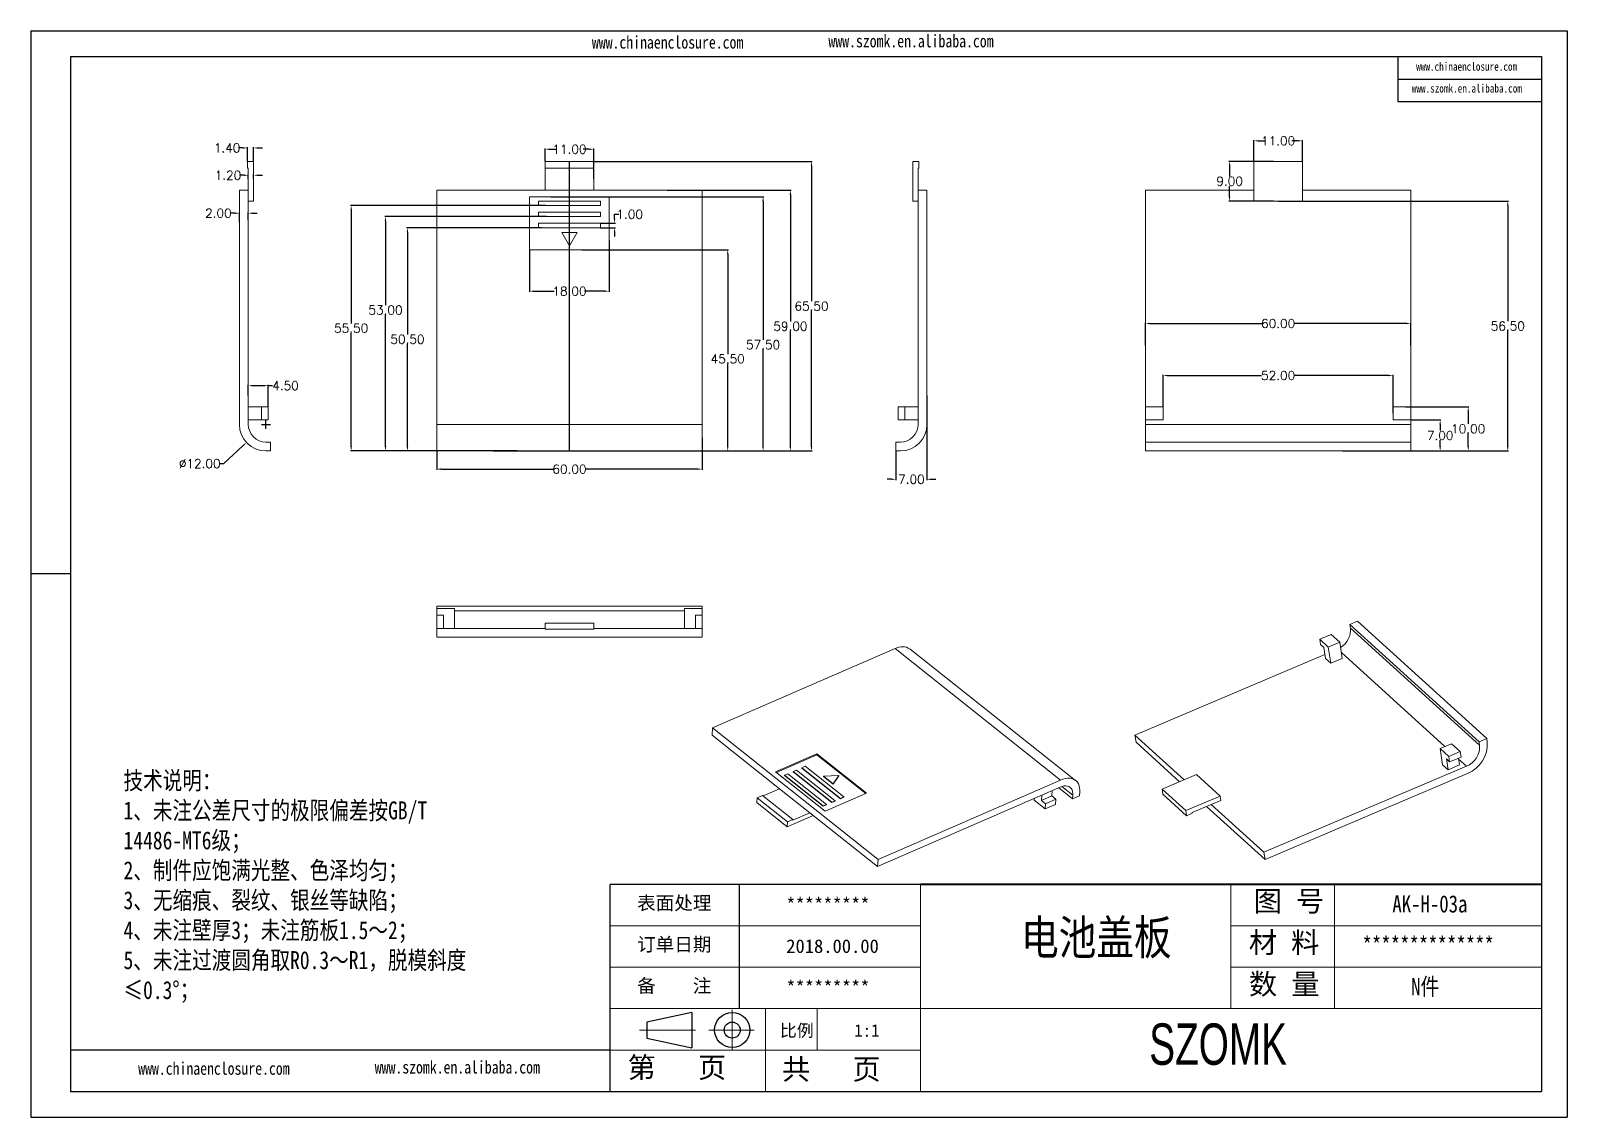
# Model space of a CAD drawing. Header units: inches. Extents: x 1209 to 2667, y 1126 to 1477.
# Drawn here: x 2319.7 to 2667.3, y 1125.7 to 1371.5 of the extents above; entities that cross this region are included whole.
import ezdxf

# ---------------------------------------------------------------- set-up
doc = ezdxf.new("R2010")
doc.units = ezdxf.units.IN
doc.header["$LTSCALE"] = 15
doc.linetypes.add('CENTER2', pattern=[28.575, 19.05, -3.175, 3.175, -3.175])
doc.linetypes.add('PHANTOM', pattern=[12.7, 6.35, -1.27, 1.27, -1.27, 1.27, -1.27])
doc.layers.add('文字', color=81, linetype='Continuous')
for name, color, linetype, lineweight in [('粗实线', 7, 'Continuous', 30), ('细实线', 3, 'Continuous', 9), ('细点划线', 2, 'CENTER2', 9)]:
    doc.layers.add(name, color=color, linetype=linetype, lineweight=lineweight)
doc.styles.get("Standard").update_dxf_attribs({"font": 'txt', "bigfont": 'gbcbig.shx'})
doc.styles.add('宋体', font='', dxfattribs={"width": 0.8, "height": 3.5})
doc.styles.add('长仿宋', font='', dxfattribs={"width": 0.7, "height": 4})
doc.styles.get('宋体').set_extended_font_data('SimSun')
doc.styles.get('长仿宋').set_extended_font_data('SimSun')
doc.dimstyles.new('2.5', dxfattribs={"dimtxt": 2, "dimasz": 1, "dimexe": 0.18, "dimexo": 0.0625, "dimgap": 0.09, "dimtad": 0, "dimtih": 1, "dimtoh": 1, "dimzin": 0, "dimdsep": 46, "dimtxsty": 'Standard', "dimcen": 1, "dimadec": 0, "dimazin": 2, "dimtfac": 1, "dimtofl": 0, "dimtmove": 0, "dimatfit": 3, "dimfxl": 0, "dimtolj": 1, "dimtzin": 0, "dimarcsym": 0})

# ---------------------------------------------------------------- blocks, each defined once
blk = doc.blocks.new('*D197')
at = {"color": 0, "lineweight": -2, "transparency": 16777216}
for p, q in [((2367.73, 1344.94), (2366.73, 1344.94)), ((2368.73, 1341.97), (2368.73, 1345.12)), ((2370.13, 1341.97), (2370.13, 1345.12)), ((2371.13, 1344.94), (2372.13, 1344.94))]:
    blk.add_line(p, q, dxfattribs=at)
at = {"color": 0, "transparency": 16777216}
for points in [[(2367.73, 1345.11), (2367.73, 1344.78), (2368.73, 1344.94)], [(2371.13, 1345.11), (2371.13, 1344.78), (2370.13, 1344.94)]]:
    blk.add_solid(points, dxfattribs=at)
at = {"layer": 'Defpoints', "color": 0, "transparency": 16777216}
for p in [(2368.73, 1344.94), (2368.73, 1341.91), (2370.13, 1341.91)]:
    blk.add_point(p, dxfattribs=at)
at = {"color": 0, "transparency": 16777216, "insert": (2364.14, 1344.94), "char_height": 2, "attachment_point": 5}
blk.add_mtext('\\A1;1.40', dxfattribs=at)
blk = doc.blocks.new('*D198')
at = {"color": 0, "lineweight": -2, "transparency": 16777216}
for p, q in [((2367.93, 1338.76), (2366.93, 1338.76)), ((2368.93, 1337.97), (2368.93, 1338.94)), ((2370.13, 1338.04), (2370.13, 1338.94)), ((2371.13, 1338.76), (2372.13, 1338.76))]:
    blk.add_line(p, q, dxfattribs=at)
at = {"color": 0, "transparency": 16777216}
for points in [[(2367.93, 1338.93), (2367.93, 1338.6), (2368.93, 1338.76)], [(2371.13, 1338.93), (2371.13, 1338.6), (2370.13, 1338.76)]]:
    blk.add_solid(points, dxfattribs=at)
at = {"layer": 'Defpoints', "color": 0, "transparency": 16777216}
for p in [(2368.93, 1338.76), (2368.93, 1337.91), (2370.13, 1337.97)]:
    blk.add_point(p, dxfattribs=at)
at = {"color": 0, "transparency": 16777216, "insert": (2364.34, 1338.76), "char_height": 2, "attachment_point": 5}
blk.add_mtext('\\A1;1.20', dxfattribs=at)
blk = doc.blocks.new('*D199')
at = {"color": 0, "lineweight": -2, "transparency": 16777216}
for p, q in [((2365.93, 1330.18), (2364.93, 1330.18)), ((2366.93, 1328.16), (2366.93, 1330.36)), ((2368.93, 1328.7), (2368.93, 1330.36)), ((2369.93, 1330.18), (2370.93, 1330.18))]:
    blk.add_line(p, q, dxfattribs=at)
at = {"color": 0, "transparency": 16777216}
for points in [[(2365.93, 1330.35), (2365.93, 1330.02), (2366.93, 1330.18)], [(2369.93, 1330.35), (2369.93, 1330.02), (2368.93, 1330.18)]]:
    blk.add_solid(points, dxfattribs=at)
at = {"layer": 'Defpoints', "color": 0, "transparency": 16777216}
for p in [(2366.93, 1330.18), (2366.93, 1328.1), (2368.93, 1328.64)]:
    blk.add_point(p, dxfattribs=at)
at = {"color": 0, "transparency": 16777216, "insert": (2362.17, 1330.18), "char_height": 2, "attachment_point": 5}
blk.add_mtext('\\A1;2.00', dxfattribs=at)
blk = doc.blocks.new('*D200')
at = {"color": 0, "lineweight": -2, "transparency": 16777216}
for p, q in [((2368.93, 1288.91), (2368.93, 1291.35)), ((2369.93, 1291.17), (2372.43, 1291.17)), ((2373.43, 1286.47), (2373.43, 1291.35)), ((2373.43, 1291.17), (2374.43, 1291.17))]:
    blk.add_line(p, q, dxfattribs=at)
at = {"color": 0, "transparency": 16777216}
for points in [[(2369.93, 1291.33), (2369.93, 1291), (2368.93, 1291.17)], [(2372.43, 1291.33), (2372.43, 1291), (2373.43, 1291.17)]]:
    blk.add_solid(points, dxfattribs=at)
at = {"layer": 'Defpoints', "color": 0, "transparency": 16777216}
for p in [(2368.93, 1291.17), (2368.93, 1288.84), (2373.43, 1286.41)]:
    blk.add_point(p, dxfattribs=at)
at = {"color": 0, "transparency": 16777216, "insert": (2377.35, 1291.17), "char_height": 2, "attachment_point": 5}
blk.add_mtext('\\A1;4.50', dxfattribs=at)
blk = doc.blocks.new('*D201')
at = {"color": 0, "lineweight": -2, "transparency": 16777216}
for p, q in [((2372.93, 1281.41), (2372.93, 1283.41)), ((2371.93, 1282.41), (2373.93, 1282.41)), ((2363.37, 1273.53), (2367.8, 1277.64)), ((2362.37, 1273.53), (2363.37, 1273.53))]:
    blk.add_line(p, q, dxfattribs=at)
at = {"color": 0, "transparency": 16777216}
blk.add_solid([(2367.69, 1277.76), (2367.91, 1277.52), (2368.53, 1278.32)], dxfattribs=at)
at = {"layer": 'Defpoints', "color": 0, "transparency": 16777216}
for p in [(2377.33, 1286.49), (2368.53, 1278.32)]:
    blk.add_point(p, dxfattribs=at)
at = {"color": 0, "transparency": 16777216, "insert": (2357.95, 1273.53), "char_height": 2, "attachment_point": 5}
blk.add_mtext('\\A1;∅12.00', dxfattribs=at)
blk = doc.blocks.new('*D202')
at = {"color": 0, "lineweight": -2, "transparency": 16777216}
for p, q in [((2463.67, 1335.41), (2491.76, 1335.41)), ((2491.58, 1334.41), (2491.58, 1305.68)), ((2491.58, 1277.41), (2491.58, 1303.5)), ((2463.67, 1276.41), (2491.76, 1276.41))]:
    blk.add_line(p, q, dxfattribs=at)
at = {"color": 0, "transparency": 16777216}
for points in [[(2491.41, 1334.41), (2491.74, 1334.41), (2491.58, 1335.41)], [(2491.41, 1277.41), (2491.74, 1277.41), (2491.58, 1276.41)]]:
    blk.add_solid(points, dxfattribs=at)
at = {"layer": 'Defpoints', "color": 0, "transparency": 16777216}
for p in [(2463.61, 1335.41), (2491.58, 1335.41), (2463.61, 1276.41)]:
    blk.add_point(p, dxfattribs=at)
at = {"color": 0, "transparency": 16777216, "insert": (2491.58, 1304.59), "char_height": 2, "attachment_point": 5}
blk.add_mtext('\\A1;59.00', dxfattribs=at)
blk = doc.blocks.new('*D203')
at = {"color": 0, "lineweight": -2, "transparency": 16777216}
for p, q in [((2447.15, 1341.91), (2496.54, 1341.91)), ((2496.36, 1340.91), (2496.36, 1310.25)), ((2496.36, 1277.41), (2496.36, 1308.07)), ((2452.05, 1276.41), (2496.54, 1276.41))]:
    blk.add_line(p, q, dxfattribs=at)
at = {"color": 0, "transparency": 16777216}
for points in [[(2496.19, 1340.91), (2496.53, 1340.91), (2496.36, 1341.91)], [(2496.19, 1277.41), (2496.53, 1277.41), (2496.36, 1276.41)]]:
    blk.add_solid(points, dxfattribs=at)
at = {"layer": 'Defpoints', "color": 0, "transparency": 16777216}
for p in [(2447.09, 1341.91), (2496.36, 1341.91), (2451.98, 1276.41)]:
    blk.add_point(p, dxfattribs=at)
at = {"color": 0, "transparency": 16777216, "insert": (2496.36, 1309.16), "char_height": 2, "attachment_point": 5}
blk.add_mtext('\\A1;65.50', dxfattribs=at)
blk = doc.blocks.new('*D204')
at = {"color": 0, "lineweight": -2, "transparency": 16777216}
for p, q in [((2444.41, 1321.91), (2477.58, 1321.91)), ((2477.4, 1320.91), (2477.4, 1298.31)), ((2477.4, 1277.41), (2477.4, 1296.13)), ((2444.41, 1276.41), (2477.58, 1276.41))]:
    blk.add_line(p, q, dxfattribs=at)
at = {"color": 0, "transparency": 16777216}
for points in [[(2477.24, 1320.91), (2477.57, 1320.91), (2477.4, 1321.91)], [(2477.24, 1277.41), (2477.57, 1277.41), (2477.4, 1276.41)]]:
    blk.add_solid(points, dxfattribs=at)
at = {"layer": 'Defpoints', "color": 0, "transparency": 16777216}
for p in [(2444.35, 1321.91), (2477.4, 1321.91), (2444.35, 1276.41)]:
    blk.add_point(p, dxfattribs=at)
at = {"color": 0, "transparency": 16777216, "insert": (2477.4, 1297.22), "char_height": 2, "attachment_point": 5}
blk.add_mtext('\\A1;45.50', dxfattribs=at)
blk = doc.blocks.new('*D205')
at = {"color": 0, "lineweight": -2, "transparency": 16777216}
for p, q in [((2437.4, 1333.91), (2485.58, 1333.91)), ((2485.4, 1332.91), (2485.4, 1301.53)), ((2485.4, 1277.41), (2485.4, 1299.35)), ((2424.39, 1276.41), (2485.58, 1276.41))]:
    blk.add_line(p, q, dxfattribs=at)
at = {"color": 0, "transparency": 16777216}
for points in [[(2485.23, 1332.91), (2485.57, 1332.91), (2485.4, 1333.91)], [(2485.23, 1277.41), (2485.57, 1277.41), (2485.4, 1276.41)]]:
    blk.add_solid(points, dxfattribs=at)
at = {"layer": 'Defpoints', "color": 0, "transparency": 16777216}
for p in [(2437.34, 1333.91), (2485.4, 1333.91), (2424.33, 1276.41)]:
    blk.add_point(p, dxfattribs=at)
at = {"color": 0, "transparency": 16777216, "insert": (2485.4, 1300.44), "char_height": 2, "attachment_point": 5}
blk.add_mtext('\\A1;57.50', dxfattribs=at)
blk = doc.blocks.new('*D206')
at = {"color": 0, "lineweight": -2, "transparency": 16777216}
for p, q in [((2575.93, 1286.47), (2575.93, 1293.64)), ((2576.93, 1293.46), (2598.17, 1293.46)), ((2626.93, 1293.46), (2605.68, 1293.46)), ((2627.93, 1284.97), (2627.93, 1293.64))]:
    blk.add_line(p, q, dxfattribs=at)
at = {"color": 0, "transparency": 16777216}
for points in [[(2576.93, 1293.62), (2576.93, 1293.29), (2575.93, 1293.46)], [(2626.93, 1293.62), (2626.93, 1293.29), (2627.93, 1293.46)]]:
    blk.add_solid(points, dxfattribs=at)
at = {"layer": 'Defpoints', "color": 0, "transparency": 16777216}
for p in [(2627.93, 1293.46), (2575.93, 1286.41), (2627.93, 1284.91)]:
    blk.add_point(p, dxfattribs=at)
at = {"color": 0, "transparency": 16777216, "insert": (2601.93, 1293.46), "char_height": 2, "attachment_point": 5}
blk.add_mtext('\\A1;52.00', dxfattribs=at)
blk = doc.blocks.new('*D207')
at = {"color": 0, "lineweight": -2, "transparency": 16777216}
for p, q in [((2571.93, 1300.24), (2571.93, 1305.41)), ((2572.93, 1305.23), (2598.34, 1305.23)), ((2630.93, 1305.23), (2605.52, 1305.23)), ((2631.93, 1300.24), (2631.93, 1305.41))]:
    blk.add_line(p, q, dxfattribs=at)
at = {"color": 0, "transparency": 16777216}
for points in [[(2572.93, 1305.39), (2572.93, 1305.06), (2571.93, 1305.23)], [(2630.93, 1305.39), (2630.93, 1305.06), (2631.93, 1305.23)]]:
    blk.add_solid(points, dxfattribs=at)
at = {"layer": 'Defpoints', "color": 0, "transparency": 16777216}
for p in [(2631.93, 1305.23), (2571.93, 1300.18), (2631.93, 1300.18)]:
    blk.add_point(p, dxfattribs=at)
at = {"color": 0, "transparency": 16777216, "insert": (2601.93, 1305.23), "char_height": 2, "attachment_point": 5}
blk.add_mtext('\\A1;60.00', dxfattribs=at)
blk = doc.blocks.new('*D208')
at = {"color": 0, "lineweight": -2, "transparency": 16777216}
for p, q in [((2631.99, 1283.41), (2638.77, 1283.41)), ((2638.59, 1282.41), (2638.59, 1281)), ((2630.99, 1276.41), (2638.77, 1276.41)), ((2638.59, 1277.41), (2638.59, 1278.82))]:
    blk.add_line(p, q, dxfattribs=at)
at = {"color": 0, "transparency": 16777216}
for points in [[(2638.42, 1282.41), (2638.76, 1282.41), (2638.59, 1283.41)], [(2638.42, 1277.41), (2638.76, 1277.41), (2638.59, 1276.41)]]:
    blk.add_solid(points, dxfattribs=at)
at = {"layer": 'Defpoints', "color": 0, "transparency": 16777216}
for p in [(2631.93, 1283.41), (2638.59, 1283.41), (2630.92, 1276.41)]:
    blk.add_point(p, dxfattribs=at)
at = {"color": 0, "transparency": 16777216, "insert": (2638.59, 1279.91), "char_height": 2, "attachment_point": 5}
blk.add_mtext('\\A1;7.00', dxfattribs=at)
blk = doc.blocks.new('*D209')
at = {"color": 0, "lineweight": -2, "transparency": 16777216}
for p, q in [((2630.75, 1286.41), (2645.11, 1286.41)), ((2644.93, 1285.41), (2644.93, 1282.5)), ((2644.93, 1277.41), (2644.93, 1280.32)), ((2629.92, 1276.41), (2645.11, 1276.41))]:
    blk.add_line(p, q, dxfattribs=at)
at = {"color": 0, "transparency": 16777216}
for points in [[(2644.77, 1285.41), (2645.1, 1285.41), (2644.93, 1286.41)], [(2644.77, 1277.41), (2645.1, 1277.41), (2644.93, 1276.41)]]:
    blk.add_solid(points, dxfattribs=at)
at = {"layer": 'Defpoints', "color": 0, "transparency": 16777216}
for p in [(2630.69, 1286.41), (2644.93, 1286.41), (2629.85, 1276.41)]:
    blk.add_point(p, dxfattribs=at)
at = {"color": 0, "transparency": 16777216, "insert": (2644.93, 1281.41), "char_height": 2, "attachment_point": 5}
blk.add_mtext('\\A1;10.00', dxfattribs=at)
blk = doc.blocks.new('*D210')
at = {"color": 0, "lineweight": -2, "transparency": 16777216}
for p, q in [((2601.99, 1332.91), (2654.07, 1332.91)), ((2653.89, 1331.91), (2653.89, 1305.75)), ((2653.89, 1277.41), (2653.89, 1303.57)), ((2616.48, 1276.41), (2654.07, 1276.41))]:
    blk.add_line(p, q, dxfattribs=at)
at = {"color": 0, "transparency": 16777216}
for points in [[(2653.72, 1331.91), (2654.06, 1331.91), (2653.89, 1332.91)], [(2653.72, 1277.41), (2654.06, 1277.41), (2653.89, 1276.41)]]:
    blk.add_solid(points, dxfattribs=at)
at = {"layer": 'Defpoints', "color": 0, "transparency": 16777216}
for p in [(2601.93, 1332.91), (2616.42, 1276.41), (2653.89, 1276.41)]:
    blk.add_point(p, dxfattribs=at)
at = {"color": 0, "transparency": 16777216, "insert": (2653.89, 1304.66), "char_height": 2, "attachment_point": 5}
blk.add_mtext('\\A1;56.50', dxfattribs=at)
blk = doc.blocks.new('*D211')
at = {"color": 0, "lineweight": -2, "transparency": 16777216}
for p, q in [((2436.09, 1341.97), (2436.09, 1344.83)), ((2437.09, 1344.65), (2438.5, 1344.65)), ((2446.09, 1344.65), (2444.68, 1344.65)), ((2447.09, 1337.97), (2447.09, 1344.83))]:
    blk.add_line(p, q, dxfattribs=at)
at = {"color": 0, "transparency": 16777216}
for points in [[(2437.09, 1344.82), (2437.09, 1344.48), (2436.09, 1344.65)], [(2446.09, 1344.82), (2446.09, 1344.48), (2447.09, 1344.65)]]:
    blk.add_solid(points, dxfattribs=at)
at = {"layer": 'Defpoints', "color": 0, "transparency": 16777216}
for p in [(2436.09, 1341.91), (2447.09, 1344.65), (2447.09, 1337.91)]:
    blk.add_point(p, dxfattribs=at)
at = {"color": 0, "transparency": 16777216, "insert": (2441.59, 1344.65), "char_height": 2, "attachment_point": 5}
blk.add_mtext('\\A1;11.00', dxfattribs=at)
blk = doc.blocks.new('*D212')
at = {"color": 0, "lineweight": -2, "transparency": 16777216}
for p, q in [((2522.47, 1288.97), (2522.47, 1269.8)), ((2515.47, 1276.34), (2515.47, 1269.8)), ((2514.47, 1269.98), (2513.47, 1269.98)), ((2523.47, 1269.98), (2524.47, 1269.98))]:
    blk.add_line(p, q, dxfattribs=at)
at = {"color": 0, "transparency": 16777216}
for points in [[(2514.47, 1270.15), (2514.47, 1269.82), (2515.47, 1269.98)], [(2523.47, 1270.15), (2523.47, 1269.82), (2522.47, 1269.98)]]:
    blk.add_solid(points, dxfattribs=at)
at = {"layer": 'Defpoints', "color": 0, "transparency": 16777216}
for p in [(2522.47, 1289.03), (2515.47, 1276.41), (2522.47, 1269.98)]:
    blk.add_point(p, dxfattribs=at)
at = {"color": 0, "transparency": 16777216, "insert": (2518.97, 1269.98), "char_height": 2, "attachment_point": 5}
blk.add_mtext('\\A1;7.00', dxfattribs=at)
blk = doc.blocks.new('*D213')
at = {"color": 0, "lineweight": -2, "transparency": 16777216}
for p, q in [((2432.59, 1321.84), (2432.59, 1312.36)), ((2450.59, 1324.01), (2450.59, 1312.36)), ((2433.59, 1312.54), (2438.16, 1312.54)), ((2449.59, 1312.54), (2445.01, 1312.54))]:
    blk.add_line(p, q, dxfattribs=at)
at = {"color": 0, "transparency": 16777216}
for points in [[(2433.59, 1312.71), (2433.59, 1312.37), (2432.59, 1312.54)], [(2449.59, 1312.71), (2449.59, 1312.37), (2450.59, 1312.54)]]:
    blk.add_solid(points, dxfattribs=at)
at = {"layer": 'Defpoints', "color": 0, "transparency": 16777216}
for p in [(2432.59, 1321.91), (2450.59, 1324.08), (2450.59, 1312.54)]:
    blk.add_point(p, dxfattribs=at)
at = {"color": 0, "transparency": 16777216, "insert": (2441.59, 1312.54), "char_height": 2, "attachment_point": 5}
blk.add_mtext('\\A1;18.00', dxfattribs=at)
blk = doc.blocks.new('*D214')
at = {"color": 0, "lineweight": -2, "transparency": 16777216}
for p, q in [((2471.59, 1279.34), (2471.59, 1272.11)), ((2411.59, 1276.34), (2411.59, 1272.11)), ((2412.59, 1272.29), (2438, 1272.29)), ((2470.59, 1272.29), (2445.18, 1272.29))]:
    blk.add_line(p, q, dxfattribs=at)
at = {"color": 0, "transparency": 16777216}
for points in [[(2412.59, 1272.46), (2412.59, 1272.12), (2411.59, 1272.29)], [(2470.59, 1272.46), (2470.59, 1272.12), (2471.59, 1272.29)]]:
    blk.add_solid(points, dxfattribs=at)
at = {"layer": 'Defpoints', "color": 0, "transparency": 16777216}
for p in [(2471.59, 1279.41), (2411.59, 1276.41), (2471.59, 1272.29)]:
    blk.add_point(p, dxfattribs=at)
at = {"color": 0, "transparency": 16777216, "insert": (2441.59, 1272.29), "char_height": 2, "attachment_point": 5}
blk.add_mtext('\\A1;60.00', dxfattribs=at)
blk = doc.blocks.new('*D215')
at = {"color": 0, "lineweight": -2, "transparency": 16777216}
for p, q in [((2435.24, 1326.91), (2404.76, 1326.91)), ((2404.94, 1325.91), (2404.94, 1302.75)), ((2404.94, 1277.41), (2404.94, 1300.57)), ((2421.94, 1276.41), (2404.76, 1276.41))]:
    blk.add_line(p, q, dxfattribs=at)
at = {"color": 0, "transparency": 16777216}
for points in [[(2404.77, 1325.91), (2405.11, 1325.91), (2404.94, 1326.91)], [(2404.77, 1277.41), (2405.11, 1277.41), (2404.94, 1276.41)]]:
    blk.add_solid(points, dxfattribs=at)
at = {"layer": 'Defpoints', "color": 0, "transparency": 16777216}
for p in [(2404.94, 1326.91), (2435.3, 1326.91), (2422, 1276.41)]:
    blk.add_point(p, dxfattribs=at)
at = {"color": 0, "transparency": 16777216, "insert": (2404.94, 1301.66), "char_height": 2, "attachment_point": 5}
blk.add_mtext('\\A1;50.50', dxfattribs=at)
blk = doc.blocks.new('*D216')
at = {"color": 0, "lineweight": -2, "transparency": 16777216}
for p, q in [((2436.38, 1329.41), (2399.79, 1329.41)), ((2399.97, 1328.41), (2399.97, 1309.37)), ((2399.97, 1277.41), (2399.97, 1307.19)), ((2427.05, 1276.41), (2399.79, 1276.41))]:
    blk.add_line(p, q, dxfattribs=at)
at = {"color": 0, "transparency": 16777216}
for points in [[(2399.8, 1328.41), (2400.14, 1328.41), (2399.97, 1329.41)], [(2399.8, 1277.41), (2400.14, 1277.41), (2399.97, 1276.41)]]:
    blk.add_solid(points, dxfattribs=at)
at = {"layer": 'Defpoints', "color": 0, "transparency": 16777216}
for p in [(2399.97, 1329.41), (2436.45, 1329.41), (2427.11, 1276.41)]:
    blk.add_point(p, dxfattribs=at)
at = {"color": 0, "transparency": 16777216, "insert": (2399.97, 1308.28), "char_height": 2, "attachment_point": 5}
blk.add_mtext('\\A1;53.00', dxfattribs=at)
blk = doc.blocks.new('*D217')
at = {"color": 0, "lineweight": -2, "transparency": 16777216}
for p, q in [((2436.18, 1331.91), (2392.03, 1331.91)), ((2392.21, 1330.91), (2392.21, 1305.25)), ((2392.21, 1277.41), (2392.21, 1303.07)), ((2429.76, 1276.41), (2392.03, 1276.41))]:
    blk.add_line(p, q, dxfattribs=at)
at = {"color": 0, "transparency": 16777216}
for points in [[(2392.04, 1330.91), (2392.38, 1330.91), (2392.21, 1331.91)], [(2392.04, 1277.41), (2392.38, 1277.41), (2392.21, 1276.41)]]:
    blk.add_solid(points, dxfattribs=at)
at = {"layer": 'Defpoints', "color": 0, "transparency": 16777216}
for p in [(2392.21, 1331.91), (2436.24, 1331.91), (2429.82, 1276.41)]:
    blk.add_point(p, dxfattribs=at)
at = {"color": 0, "transparency": 16777216, "insert": (2392.21, 1304.16), "char_height": 2, "attachment_point": 5}
blk.add_mtext('\\A1;55.50', dxfattribs=at)
blk = doc.blocks.new('*D218')
at = {"color": 0, "lineweight": -2, "transparency": 16777216}
for p, q in [((2451.8, 1328.91), (2451.8, 1329.94)), ((2451.8, 1329.94), (2452.8, 1329.94)), ((2448.65, 1327.91), (2451.98, 1327.91)), ((2448.65, 1326.91), (2451.98, 1326.91)), ((2451.8, 1325.91), (2451.8, 1324.91))]:
    blk.add_line(p, q, dxfattribs=at)
at = {"color": 0, "transparency": 16777216}
for points in [[(2451.64, 1328.91), (2451.97, 1328.91), (2451.8, 1327.91)], [(2451.64, 1325.91), (2451.97, 1325.91), (2451.8, 1326.91)]]:
    blk.add_solid(points, dxfattribs=at)
at = {"layer": 'Defpoints', "color": 0, "transparency": 16777216}
for p in [(2448.59, 1327.91), (2448.59, 1326.91), (2451.8, 1326.91)]:
    blk.add_point(p, dxfattribs=at)
at = {"color": 0, "transparency": 16777216, "insert": (2455.23, 1329.94), "char_height": 2, "attachment_point": 5}
blk.add_mtext('\\A1;1.00', dxfattribs=at)
blk = doc.blocks.new('*D219')
at = {"color": 0, "lineweight": -2, "transparency": 16777216}
for p, q in [((2596.43, 1341.97), (2596.43, 1346.73)), ((2597.43, 1346.55), (2598.84, 1346.55)), ((2606.43, 1346.55), (2605.02, 1346.55)), ((2607.43, 1341.97), (2607.43, 1346.73))]:
    blk.add_line(p, q, dxfattribs=at)
at = {"color": 0, "transparency": 16777216}
for points in [[(2597.43, 1346.72), (2597.43, 1346.39), (2596.43, 1346.55)], [(2606.43, 1346.72), (2606.43, 1346.39), (2607.43, 1346.55)]]:
    blk.add_solid(points, dxfattribs=at)
at = {"layer": 'Defpoints', "color": 0, "transparency": 16777216}
for p in [(2607.43, 1346.55), (2596.43, 1341.91), (2607.43, 1341.91)]:
    blk.add_point(p, dxfattribs=at)
at = {"color": 0, "transparency": 16777216, "insert": (2601.93, 1346.55), "char_height": 2, "attachment_point": 5}
blk.add_mtext('\\A1;11.00', dxfattribs=at)
blk = doc.blocks.new('*D220')
at = {"color": 0, "lineweight": -2, "transparency": 16777216}
for p, q in [((2600.88, 1341.91), (2590.77, 1341.91)), ((2590.95, 1340.91), (2590.95, 1338.5)), ((2590.95, 1333.91), (2590.95, 1336.32)), ((2600.88, 1332.91), (2590.77, 1332.91))]:
    blk.add_line(p, q, dxfattribs=at)
at = {"color": 0, "transparency": 16777216}
for points in [[(2590.78, 1340.91), (2591.12, 1340.91), (2590.95, 1341.91)], [(2590.78, 1333.91), (2591.12, 1333.91), (2590.95, 1332.91)]]:
    blk.add_solid(points, dxfattribs=at)
at = {"layer": 'Defpoints', "color": 0, "transparency": 16777216}
for p in [(2600.94, 1341.91), (2590.95, 1332.91), (2600.94, 1332.91)]:
    blk.add_point(p, dxfattribs=at)
at = {"color": 0, "transparency": 16777216, "insert": (2590.95, 1337.41), "char_height": 2, "attachment_point": 5}
blk.add_mtext('\\A1;9.00', dxfattribs=at)

msp = doc.modelspace()

# ---------------------------------------------------------------- linework, layer by layer
for p, q in [((2319.709, 1371.463), (2667.349, 1371.463)), ((2319.709, 1371.463), (2319.709, 1125.657)), ((2667.349, 1371.463), (2667.349, 1125.657)), ((2328.704, 1365.61), (2661.496, 1365.61)), ((2328.704, 1365.61), (2328.704, 1131.509)), ((2628.982, 1365.61), (2628.982, 1355.45)), ((2661.496, 1365.61), (2661.496, 1131.509)), ((2628.982, 1360.53), (2661.496, 1360.53)), ((2628.982, 1355.45), (2661.496, 1355.45)), ((2328.704, 1248.56), (2319.709, 1248.56)), ((2319.709, 1239.456), (2319.709, 1125.657)), ((2521.036, 1178.329), (2450.805, 1178.329)), ((2450.805, 1131.509), (2450.805, 1178.329)), ((2480.068, 1150.237), (2480.068, 1178.329)), ((2450.805, 1140.873), (2328.704, 1140.873)), ((2328.704, 1131.509), (2661.496, 1131.509)), ((2319.709, 1125.657), (2667.349, 1125.657)), ((2319.709, 1125.657), (2480.653, 1125.657))]:
    msp.add_line(p, q)
at = {"color": 7, "linetype": 'Continuous', "lineweight": 15}
for p, q in [((2370.13, 1341.905), (2368.73, 1341.905)), ((2368.73, 1340.405), (2368.73, 1341.905)), ((2370.13, 1341.905), (2370.13, 1332.905)), ((2447.086, 1341.905), (2436.086, 1341.905)), ((2436.086, 1341.905), (2436.086, 1340.405)), ((2447.086, 1340.405), (2447.086, 1341.905)), ((2519.27, 1332.905), (2519.27, 1341.905)), ((2520.67, 1341.905), (2519.27, 1341.905)), ((2520.67, 1341.905), (2520.67, 1340.405)), ((2596.426, 1341.905), (2596.426, 1332.905)), ((2596.426, 1341.905), (2607.426, 1341.905)), ((2607.426, 1332.905), (2607.426, 1341.905)), ((2368.93, 1340.405), (2368.73, 1340.405)), ((2368.93, 1335.405), (2368.93, 1340.405)), ((2436.086, 1340.405), (2447.086, 1340.405)), ((2436.086, 1340.405), (2436.086, 1335.405)), ((2447.086, 1335.405), (2447.086, 1340.405)), ((2520.67, 1340.405), (2520.47, 1340.405)), ((2520.47, 1340.405), (2520.47, 1335.405)), ((2366.93, 1335.405), (2366.93, 1282.405)), ((2366.93, 1335.405), (2368.93, 1335.405)), ((2368.93, 1335.405), (2368.93, 1282.405)), ((2411.586, 1335.405), (2471.586, 1335.405)), ((2411.586, 1282.405), (2411.586, 1335.405)), ((2471.586, 1335.405), (2471.586, 1282.405)), ((2520.47, 1282.405), (2520.47, 1335.405)), ((2520.47, 1335.405), (2522.47, 1335.405)), ((2522.47, 1282.405), (2522.47, 1335.405)), ((2596.426, 1335.405), (2571.926, 1335.405)), ((2571.926, 1335.405), (2571.926, 1286.405)), ((2631.926, 1335.405), (2607.426, 1335.405)), ((2631.926, 1286.405), (2631.926, 1335.405)), ((2370.13, 1332.905), (2368.93, 1332.905)), ((2432.586, 1333.905), (2450.586, 1333.905)), ((2432.586, 1321.905), (2432.586, 1333.905)), ((2434.586, 1332.905), (2434.586, 1331.905)), ((2448.586, 1332.905), (2434.586, 1332.905)), ((2434.586, 1331.905), (2448.586, 1331.905)), ((2448.586, 1331.905), (2448.586, 1332.905)), ((2450.586, 1333.905), (2450.586, 1321.905)), ((2519.27, 1332.905), (2520.47, 1332.905)), ((2596.426, 1332.905), (2607.426, 1332.905)), ((2434.586, 1330.405), (2434.586, 1329.405)), ((2448.586, 1330.405), (2434.586, 1330.405)), ((2434.586, 1329.405), (2448.586, 1329.405)), ((2448.586, 1329.405), (2448.586, 1330.405)), ((2434.586, 1327.905), (2434.586, 1326.905)), ((2448.586, 1327.905), (2434.586, 1327.905)), ((2434.586, 1326.905), (2448.586, 1326.905)), ((2439.836, 1325.814), (2441.586, 1322.783)), ((2443.336, 1325.814), (2439.836, 1325.814)), ((2441.586, 1322.783), (2443.336, 1325.814)), ((2448.586, 1326.905), (2448.586, 1327.905)), ((2450.586, 1321.905), (2432.586, 1321.905)), ((2368.93, 1286.405), (2371.93, 1286.405)), ((2371.93, 1283.405), (2371.93, 1286.405)), ((2371.93, 1286.405), (2373.43, 1286.405)), ((2373.43, 1283.405), (2373.43, 1286.405)), ((2515.97, 1286.405), (2515.97, 1283.405)), ((2515.97, 1286.405), (2517.47, 1286.405)), ((2517.47, 1283.405), (2517.47, 1286.405)), ((2517.47, 1286.405), (2520.47, 1286.405)), ((2571.926, 1286.405), (2575.926, 1286.405)), ((2571.926, 1283.405), (2571.926, 1286.405)), ((2575.926, 1286.405), (2575.926, 1283.405)), ((2627.926, 1286.405), (2627.926, 1283.405)), ((2631.926, 1286.405), (2627.926, 1286.405)), ((2631.926, 1286.405), (2631.926, 1283.405)), ((2371.93, 1283.405), (2368.93, 1283.405)), ((2373.43, 1283.405), (2371.93, 1283.405)), ((2517.47, 1283.405), (2515.97, 1283.405)), ((2517.47, 1283.405), (2520.47, 1283.405)), ((2575.926, 1283.405), (2571.926, 1283.405)), ((2571.926, 1283.405), (2571.926, 1282.405)), ((2627.926, 1283.405), (2631.926, 1283.405)), ((2631.926, 1282.405), (2631.926, 1283.405)), ((2471.586, 1282.405), (2411.586, 1282.405)), ((2411.586, 1282.405), (2411.586, 1276.405)), ((2471.586, 1282.405), (2471.586, 1276.405)), ((2571.926, 1282.405), (2631.926, 1282.405)), ((2571.926, 1282.405), (2571.926, 1278.405)), ((2631.926, 1278.405), (2631.926, 1282.405)), ((2372.93, 1278.405), (2373.93, 1278.405)), ((2373.93, 1276.405), (2372.93, 1276.405)), ((2373.93, 1278.405), (2373.93, 1276.405)), ((2471.586, 1276.405), (2411.586, 1276.405)), ((2515.47, 1276.405), (2515.47, 1278.405)), ((2515.47, 1278.405), (2516.47, 1278.405)), ((2515.47, 1276.405), (2516.47, 1276.405)), ((2631.926, 1278.405), (2571.926, 1278.405)), ((2571.926, 1278.405), (2571.926, 1276.405)), ((2571.926, 1276.405), (2631.926, 1276.405)), ((2631.926, 1276.405), (2631.926, 1278.405)), ((2411.586, 1241.256), (2471.586, 1241.256)), ((2411.586, 1241.256), (2411.586, 1240.756)), ((2471.586, 1240.756), (2471.586, 1241.256)), ((2411.586, 1240.756), (2415.586, 1240.756)), ((2411.586, 1240.756), (2411.586, 1239.256)), ((2413.086, 1239.256), (2411.586, 1239.256)), ((2411.586, 1239.256), (2411.586, 1236.256)), ((2413.086, 1239.256), (2413.086, 1236.256)), ((2415.586, 1236.256), (2415.586, 1240.756)), ((2471.586, 1240.756), (2467.586, 1240.756)), ((2467.586, 1236.256), (2467.586, 1240.756)), ((2471.586, 1239.256), (2470.086, 1239.256)), ((2470.086, 1236.256), (2470.086, 1239.256)), ((2471.586, 1239.256), (2471.586, 1240.756)), ((2471.586, 1236.256), (2471.586, 1239.256)), ((2619.919, 1237.887), (2618.19, 1237.153)), ((2649.12, 1211.36), (2619.919, 1237.887)), ((2411.586, 1236.256), (2411.586, 1234.256)), ((2411.586, 1236.256), (2436.086, 1236.256)), ((2411.586, 1234.256), (2471.586, 1234.256)), ((2436.086, 1236.056), (2436.086, 1237.456)), ((2447.086, 1237.456), (2436.086, 1237.456)), ((2447.086, 1236.056), (2436.086, 1236.056)), ((2447.086, 1237.456), (2447.086, 1236.056)), ((2447.086, 1236.256), (2471.586, 1236.256)), ((2471.586, 1234.256), (2471.586, 1236.256)), ((2611.336, 1233.806), (2613.929, 1234.907)), ((2615.876, 1233.139), (2613.929, 1234.907)), ((2618.19, 1237.153), (2647.39, 1210.626)), ((2618.19, 1237.153), (2618.315, 1236.334)), ((2647.516, 1209.807), (2618.315, 1236.334)), ((2473.966, 1213.736), (2515.268, 1231.692)), ((2515.268, 1231.692), (2552.714, 1201.954)), ((2556.106, 1201.854), (2518.659, 1231.592)), ((2611.336, 1233.806), (2611.523, 1232.578)), ((2611.336, 1233.806), (2613.282, 1232.037)), ((2612.253, 1231.915), (2611.523, 1232.578)), ((2612.253, 1231.915), (2612.628, 1229.46)), ((2613.282, 1232.037), (2615.876, 1233.139)), ((2613.845, 1228.355), (2613.282, 1232.037)), ((2615.876, 1233.139), (2616.439, 1229.456)), ((2612.489, 1230.374), (2569.534, 1212.129)), ((2613.845, 1228.355), (2612.628, 1229.46)), ((2616.439, 1229.456), (2613.845, 1228.355)), ((2473.966, 1213.736), (2473.853, 1212.136)), ((2511.412, 1183.998), (2473.966, 1213.736)), ((2489.143, 1199.993), (2473.853, 1212.136)), ((2569.534, 1212.129), (2580.673, 1202.01)), ((2569.534, 1212.129), (2569.784, 1210.493)), ((2569.784, 1210.493), (2579.616, 1201.561)), ((2638.59, 1209.047), (2641.183, 1210.149)), ((2641.183, 1210.149), (2643.13, 1208.38)), ((2647.39, 1210.626), (2649.12, 1211.36)), ((2647.516, 1209.807), (2647.39, 1210.626)), ((2649.12, 1211.36), (2649.245, 1210.542)), ((2488.241, 1203.836), (2497.593, 1207.901)), ((2497.576, 1207.661), (2488.43, 1203.686)), ((2497.593, 1207.901), (2497.576, 1207.661)), ((2508.62, 1198.89), (2497.576, 1207.661)), ((2497.593, 1207.901), (2508.826, 1198.98)), ((2640.536, 1207.279), (2638.59, 1209.047)), ((2639.152, 1205.365), (2638.59, 1209.047)), ((2640.724, 1206.051), (2639.994, 1206.714)), ((2640.369, 1204.259), (2639.994, 1206.714)), ((2643.13, 1208.38), (2640.536, 1207.279)), ((2640.724, 1206.051), (2640.536, 1207.279)), ((2643.318, 1207.153), (2640.724, 1206.051)), ((2642.727, 1206.902), (2642.963, 1205.361)), ((2643.13, 1208.38), (2643.318, 1207.153)), ((2499.475, 1194.914), (2488.241, 1203.836)), ((2490.257, 1203.023), (2490.252, 1202.943)), ((2498.989, 1196.005), (2490.252, 1202.943)), ((2491.037, 1203.362), (2490.257, 1203.023)), ((2490.257, 1203.023), (2498.995, 1196.085)), ((2499.774, 1196.423), (2491.037, 1203.362)), ((2492.205, 1203.87), (2492.2, 1203.79)), ((2500.937, 1196.852), (2492.2, 1203.79)), ((2492.985, 1204.209), (2492.205, 1203.87)), ((2492.205, 1203.87), (2500.943, 1196.931)), ((2501.722, 1197.27), (2492.985, 1204.209)), ((2494.154, 1204.717), (2494.148, 1204.637)), ((2502.885, 1197.698), (2494.148, 1204.637)), ((2494.933, 1205.056), (2494.154, 1204.717)), ((2494.154, 1204.717), (2502.891, 1197.778)), ((2503.67, 1198.117), (2494.933, 1205.056)), ((2502.514, 1202.983), (2499.06, 1202.824)), ((2502.508, 1202.903), (2501.239, 1201.009)), ((2501.244, 1201.089), (2502.514, 1202.983)), ((2502.514, 1202.983), (2502.508, 1202.903)), ((2583.469, 1203.197), (2575.687, 1199.892)), ((2588.822, 1198.334), (2583.469, 1203.197)), ((2598.734, 1185.602), (2644.557, 1205.065)), ((2598.984, 1183.966), (2644.807, 1203.429)), ((2640.369, 1204.259), (2639.152, 1205.365)), ((2642.963, 1205.361), (2640.369, 1204.259)), ((2489.143, 1199.993), (2485.384, 1198.359)), ((2496.008, 1194.541), (2489.143, 1199.993)), ((2499.054, 1202.744), (2499.06, 1202.824)), ((2501.239, 1201.009), (2499.054, 1202.744)), ((2499.06, 1202.824), (2501.244, 1201.089)), ((2501.244, 1201.089), (2501.239, 1201.009)), ((2552.601, 1200.354), (2511.299, 1182.398)), ((2552.714, 1201.954), (2511.412, 1183.998)), ((2550.716, 1198.36), (2550.801, 1199.572)), ((2555.435, 1197.711), (2552.281, 1200.215)), ((2581.041, 1195.029), (2575.687, 1199.892)), ((2575.862, 1198.747), (2575.687, 1199.892)), ((2484.01, 1196.832), (2484.089, 1197.951)), ((2484.01, 1196.832), (2490.875, 1191.38)), ((2485.258, 1198.459), (2484.089, 1197.951)), ((2484.089, 1197.951), (2490.954, 1192.499)), ((2492.123, 1193.008), (2485.258, 1198.459)), ((2499.768, 1196.343), (2498.989, 1196.005)), ((2498.995, 1196.085), (2498.989, 1196.005)), ((2498.995, 1196.085), (2499.774, 1196.423)), ((2508.826, 1198.98), (2499.475, 1194.914)), ((2499.774, 1196.423), (2499.768, 1196.343)), ((2501.717, 1197.19), (2500.937, 1196.852)), ((2500.943, 1196.931), (2500.937, 1196.852)), ((2500.943, 1196.931), (2501.722, 1197.27)), ((2501.722, 1197.27), (2501.717, 1197.19)), ((2503.665, 1198.037), (2502.885, 1197.698)), ((2502.891, 1197.778), (2502.885, 1197.698)), ((2502.891, 1197.778), (2503.67, 1198.117)), ((2503.67, 1198.117), (2503.665, 1198.037)), ((2546.763, 1197.816), (2546.732, 1197.383)), ((2549.229, 1195.4), (2546.732, 1197.383)), ((2548.378, 1197.343), (2548.464, 1198.555)), ((2550.716, 1198.36), (2548.378, 1197.343)), ((2548.378, 1197.343), (2549.314, 1196.6)), ((2549.229, 1195.4), (2549.314, 1196.6)), ((2549.229, 1195.4), (2551.567, 1196.416)), ((2551.652, 1197.616), (2549.314, 1196.6)), ((2550.716, 1198.36), (2551.652, 1197.616)), ((2551.652, 1197.616), (2551.567, 1196.416)), ((2555.435, 1197.711), (2555.491, 1198.51)), ((2556.993, 1198.388), (2555.435, 1197.711)), ((2556.993, 1198.388), (2557.05, 1199.188)), ((2581.216, 1193.884), (2575.862, 1198.747)), ((2581.041, 1195.029), (2588.822, 1198.334)), ((2586.811, 1196.434), (2582.488, 1194.598)), ((2585.753, 1195.985), (2598.984, 1183.966)), ((2588.972, 1197.352), (2586.811, 1196.434)), ((2586.811, 1196.434), (2598.734, 1185.602)), ((2588.822, 1198.334), (2588.972, 1197.352)), ((2496.765, 1193.94), (2490.875, 1191.38)), ((2490.954, 1192.499), (2490.875, 1191.38)), ((2490.954, 1192.499), (2492.123, 1193.008)), ((2492.112, 1192.848), (2496.008, 1194.541)), ((2492.123, 1193.008), (2492.112, 1192.848)), ((2511.299, 1182.398), (2496.008, 1194.541)), ((2581.041, 1195.029), (2581.216, 1193.884)), ((2582.513, 1194.434), (2581.216, 1193.884)), ((2582.488, 1194.598), (2582.513, 1194.434)), ((2598.984, 1183.966), (2598.734, 1185.602)), ((2511.299, 1182.398), (2511.412, 1183.998))]:
    msp.add_line(p, q, dxfattribs=at)
at = {"color": 1, "linetype": 'PHANTOM', "lineweight": 30}
msp.add_line((2441.586, 1276.405), (2441.586, 1341.905), dxfattribs=at)
at = {"color": 8, "linetype": 'Continuous', "lineweight": 15}
for p, q in [((2467.586, 1240.256), (2415.586, 1240.256)), ((2639.669, 1209.506), (2616.234, 1230.795)), ((2644.557, 1205.065), (2642.758, 1206.7)), ((2552.988, 1200.498), (2555.491, 1198.51))]:
    msp.add_line(p, q, dxfattribs=at)
at = {"color": 7, "linetype": 'Continuous', "lineweight": 15, "flags": 128}
for points in [[(2555.491, 1198.51), (2555.492, 1198.952), (2555.429, 1199.357), (2555.304, 1199.717), (2555.119, 1200.025), (2554.879, 1200.274), (2554.587, 1200.46), (2554.25, 1200.579), (2553.875, 1200.628), (2553.47, 1200.606), (2553.042, 1200.514), (2552.601, 1200.354)], [(2552.714, 1201.954), (2553.236, 1202.151), (2553.746, 1202.286), (2554.239, 1202.356), (2554.709, 1202.36), (2555.15, 1202.3), (2555.555, 1202.174), (2555.921, 1201.985), (2556.242, 1201.736), (2556.514, 1201.429), (2556.734, 1201.068), (2556.9, 1200.659), (2557.008, 1200.205), (2557.059, 1199.712), (2557.05, 1199.188)]]:
    msp.add_lwpolyline(points, dxfattribs=at)
at = {"color": 7, "linetype": 'Continuous', "lineweight": 15}
for centre, radius, start, end in [((2372.93, 1282.405), 6, 180, 270), ((2372.93, 1282.405), 4, 180, 270), ((2516.47, 1282.405), 6, 270, 0), ((2516.47, 1282.405), 4, 270, 0), ((2613.64, 1235.981), 4.688, 301.01625, 4.32227), ((2516.882, 1228.846), 3.271, 57.07537, 119.55307), ((2642.796, 1209.457), 4.732, 291.84724, 4.24181), ((2642.126, 1210.042), 7.136, 292.0694, 4.01966)]:
    msp.add_arc(centre, radius, start, end, dxfattribs=at)
at = {"layer": '粗实线', "color": 7, "lineweight": 40}
msp.add_line((2661.496, 1178.329), (2521.036, 1178.329), dxfattribs=at)
at = {"layer": '粗实线', "color": 7}
for p, q in [((2469.312, 1149.361), (2459.08, 1147.193)), ((2469.312, 1149.361), (2469.312, 1141.343)), ((2459.08, 1147.193), (2459.08, 1143.574)), ((2459.08, 1143.574), (2469.312, 1141.343))]:
    msp.add_line(p, q, dxfattribs=at)
for radius in [3.978, 1.809]:
    msp.add_circle((2478.418, 1145.383), radius, dxfattribs=at)
at = {"layer": '细实线', "color": 7}
for p, q in [((2521.036, 1178.329), (2521.036, 1131.509)), ((2591.266, 1178.329), (2591.266, 1150.237)), ((2614.676, 1178.329), (2614.676, 1150.434)), ((2521.036, 1168.965), (2450.805, 1168.965)), ((2661.496, 1168.965), (2591.266, 1168.965)), ((2521.036, 1159.601), (2450.805, 1159.601)), ((2661.496, 1159.601), (2591.266, 1159.601)), ((2661.496, 1150.237), (2450.805, 1150.237)), ((2485.92, 1150.237), (2485.92, 1131.509)), ((2497.625, 1150.237), (2497.625, 1140.873)), ((2521.036, 1140.873), (2450.805, 1140.873))]:
    msp.add_line(p, q, dxfattribs=at)
at = {"layer": '细点划线', "color": 7}
for p, q in [((2478.418, 1149.962), (2478.418, 1140.873)), ((2457.449, 1145.383), (2470.096, 1145.383)), ((2473.098, 1145.383), (2483.379, 1145.383))]:
    msp.add_line(p, q, dxfattribs=at)

# ---------------------------------------------------------------- texts
at = {"char_height": 3.07953, "width": 1750.24885, "attachment_point": 1}
for s, insert in [('{\\fSimHei|b0|i0|c134|p49;表面处理}', (2456.912, 1175.672)), ('{\\fSimHei|b0|i0|c134|p49;*********}', (2490.641, 1175.276)), ('{\\fSimHei|b0|i0|c134|p49;订单日期}', (2456.912, 1166.308)), ('{\\fSimHei|b0|i0|c134|p49;2018.00.00}', (2490.641, 1165.912)), ('{\\fSimHei|b0|i0|c134|p49;备    注}', (2456.912, 1156.944)), ('{\\fSimHei|b0|i0|c134|p49;*********}', (2490.641, 1156.548))]:
    msp.add_mtext(s, dxfattribs=dict(at, insert=insert))
at = {"layer": '文字', "color": 0, "attachment_point": 1, "style": '宋体'}
for s, insert, char_height, width in [('www.chinaenclosure.com', (2446.67, 1370.283), 2.86124, 50.26918), ('www.szomk.en.alibaba.com', (2500.187, 1370.566), 2.86124, 50.26918), ('www.chinaenclosure.com', (2633.171, 1364.323), 1.90749, 33.51278), ('www.szomk.en.alibaba.com', (2632.174, 1359.384), 1.90749, 33.51278), ('{\\H1.111x;技术说明：\\P1、未注公差尺寸的极限偏差按GB/T 14486-MT6级；\\P2、制件应饱满光整、色泽均匀；\\P3、无缩痕、裂纹、银丝等缺陷；\\P4、未注壁厚3；未注筋板1.5～2；\\P5、未注过渡圆角取R0.3～R1，脱模斜度≤0.3%%D；}', (2340.698, 1203.889), 3.65783, 82.39045), ('{\\H1.111x;AK-H-03a}', (2627.778, 1175.883), 3.51152, 40.59708), ('电池盖板', (2543.767, 1170.245), 7.8034, 99.7633), ('{\\H1.111x;**************}', (2621.023, 1166.519), 3.51152, 40.59708), ('{\\H1.111x;N件}', (2632.025, 1157.155), 3.51152, 40.59708), ('www.chinaenclosure.com', (2344.024, 1138.133), 2.86124, 50.26918), ('www.szomk.en.alibaba.com', (2397.541, 1138.416), 2.86124, 50.26918)]:
    msp.add_mtext(s, dxfattribs=dict(at, insert=insert, char_height=char_height, width=width))
at = {"layer": '粗实线', "insert": (2572.766, 1146.884), "char_height": 9.36405, "width": 105.00851, "attachment_point": 1, "style": '长仿宋'}
msp.add_mtext('{\\fSTXinwei|b0|i0|c134|p2;SZOMK}', dxfattribs=at)
at = {"layer": '细实线', "color": 7, "attachment_point": 1}
for s, insert, char_height, width in [('{\\fSimSun|b0|i0|c134|p54;图 号}', (2596.414, 1176.908), 4.68202, 23.41011), ('{\\fSimSun|b0|i0|c134|p54;材 料   }', (2595.304, 1167.544), 4.68202, 23.41011), ('{\\fSimSun|b0|i0|c134|p54;数 量}', (2595.327, 1158.134), 4.68202, 21.15397), ('{\\fSimSun|b0|i0|c134|p54;比例}', (2489.198, 1146.691), 2.80921, 12.33158), ('{\\fSimSun|b0|i0|c134|p54;1:1}', (2506.024, 1146.691), 2.80921, 12.33158), ('{\\fSimSun|b0|i0|c134|p54;第   页}', (2454.745, 1139.264), 4.68202, 35.11517), ('{\\fSimSun|b0|i0|c134|p54; 共   页}', (2486.493, 1138.866), 4.68202, 35.11517)]:
    msp.add_mtext(s, dxfattribs=dict(at, insert=insert, char_height=char_height, width=width))

# ---------------------------------------------------------------- dimensions: what is measured, and where the dimension line sits
for base, p1, p2, picture, middle in [((2368.73, 1344.942), (2370.13, 1341.905), (2368.73, 1341.905), '*D197', (2364.14, 1344.942)), ((2447.086, 1344.651), (2436.086, 1341.905), (2447.086, 1337.905), '*D211', (2441.586, 1344.651)), ((2607.426, 1346.552), (2596.426, 1341.905), (2607.426, 1341.905), '*D219', (2601.926, 1346.552)), ((2368.93, 1338.763), (2370.13, 1337.974), (2368.93, 1337.905), '*D198', (2364.34, 1338.763)), ((2366.93, 1330.185), (2368.93, 1328.637), (2366.93, 1328.101), '*D199', (2362.173, 1330.185)), ((2450.586, 1312.542), (2432.586, 1321.905), (2450.586, 1324.075), '*D213', (2441.586, 1312.542)), ((2631.926, 1305.225), (2571.926, 1300.182), (2631.926, 1300.182), '*D207', (2601.926, 1305.225)), ((2627.926, 1293.458), (2575.926, 1286.405), (2627.926, 1284.905), '*D206', (2601.926, 1293.458)), ((2522.47, 1269.985), (2515.47, 1276.405), (2522.47, 1289.029), '*D212', (2518.97, 1269.985)), ((2471.586, 1272.291), (2411.586, 1276.405), (2471.586, 1279.405), '*D214', (2441.586, 1272.291))]:
    dim = msp.add_linear_dim(base=base, p1=p1, p2=p2, dimstyle='2.5')
    dim.commit()
    dim.dimension.update_dxf_attribs({"geometry": picture, "text_midpoint": middle})
for base, p1, p2, picture, middle in [((2496.36, 1341.905), (2451.983, 1276.405), (2447.086, 1341.905), '*D203', (2496.36, 1309.155)), ((2590.948, 1332.905), (2600.94, 1341.905), (2600.94, 1332.905), '*D220', (2590.948, 1337.405)), ((2392.211, 1331.905), (2429.822, 1276.405), (2436.244, 1331.905), '*D217', (2392.211, 1304.155)), ((2653.889, 1276.405), (2601.926, 1332.905), (2616.422, 1276.405), '*D210', (2653.889, 1304.655)), ((2404.939, 1326.905), (2422.004, 1276.405), (2435.301, 1326.905), '*D215', (2404.939, 1301.655)), ((2644.932, 1286.405), (2629.854, 1276.405), (2630.691, 1286.405), '*D209', (2644.932, 1281.405))]:
    dim = msp.add_linear_dim(base=base, p1=p1, p2=p2, angle=90, dimstyle='2.5')
    dim.commit()
    dim.dimension.update_dxf_attribs({"geometry": picture, "text_midpoint": middle})
for base, p1, p2, picture, middle in [((2491.578, 1335.405), (2463.611, 1276.405), (2463.611, 1335.405), '*D202', (2491.578, 1304.589)), ((2485.399, 1333.905), (2424.327, 1276.405), (2437.337, 1333.905), '*D205', (2485.399, 1300.443)), ((2399.971, 1329.405), (2427.112, 1276.405), (2436.446, 1329.405), '*D216', (2399.971, 1308.283)), ((2451.805, 1326.905), (2448.586, 1327.905), (2448.586, 1326.905), '*D218', (2455.228, 1329.94)), ((2477.402, 1321.905), (2444.348, 1276.405), (2444.348, 1321.905), '*D204', (2477.402, 1297.216)), ((2638.59, 1283.405), (2630.925, 1276.405), (2631.926, 1283.405), '*D208', (2638.59, 1279.905))]:
    dim = msp.add_linear_dim(base=base, p1=p1, p2=p2, angle=90, dimstyle='2.5')
    dim.commit()
    dim.dimension.update_dxf_attribs({"geometry": picture, "text_midpoint": middle, "dimtype": 160})
dim = msp.add_linear_dim(base=(2368.93, 1291.166), p1=(2373.43, 1286.405), p2=(2368.93, 1288.843), dimstyle='2.5')
dim.commit()
dim.dimension.update_dxf_attribs({"geometry": '*D200', "text_midpoint": (2377.353, 1291.166), "dimtype": 160})
dim = msp.add_diameter_dim_2p(p1=(2377.326, 1286.489), p2=(2368.534, 1278.322), dimstyle='2.5')
dim.commit()
dim.dimension.update_dxf_attribs({"geometry": '*D201', "text_midpoint": (2357.95, 1273.528), "dimtype": 163})

doc.saveas('drawing.dxf')
